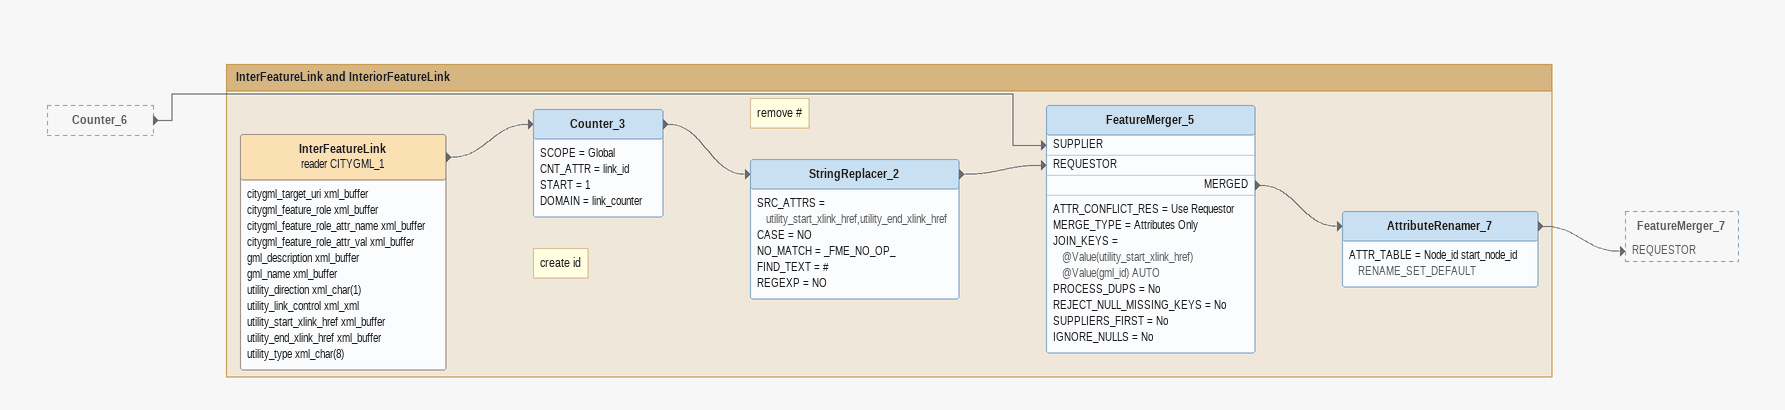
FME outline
Counter_6 [outside]
    -> FeatureMerger_5 [SUPPLIER]

Bookmark: InterFeatureLink and InteriorFeatureLink
InterFeatureLink (reader CITYGML_1)
    attributes: citygml_target_uri xml_buffer, citygml_feature_role xml_buffer, citygml_feature_role_attr_name xml_buffer, citygml_feature_role_attr_val xml_buffer, gml_description xml_buffer, gml_name xml_buffer, utility_direction xml_char(1), utility_link_control xml_xml, utility_start_xlink_href xml_buffer, utility_end_xlink_href xml_buffer, utility_type xml_char(8)
    -> Counter_3
Note: create id
Counter_3
    SCOPE = Global
    CNT_ATTR = link_id
    START = 1
    DOMAIN = link_counter
    -> StringReplacer_2
Note: remove #
StringReplacer_2
    SRC_ATTRS = utility_start_xlink_href,utility_end_xlink_href
    CASE = NO
    NO_MATCH = _FME_NO_OP_
    FIND_TEXT = #
    REGEXP = NO
    -> FeatureMerger_5 [REQUESTOR]
FeatureMerger_5
    ATTR_CONFLICT_RES = Use Requestor
    MERGE_TYPE = Attributes Only
    JOIN_KEYS = @Value(utility_start_xlink_href) @Value(gml_id) AUTO
    PROCESS_DUPS = No
    REJECT_NULL_MISSING_KEYS = No
    SUPPLIERS_FIRST = No
    IGNORE_NULLS = No
    MERGED -> AttributeRenamer_7
AttributeRenamer_7
    ATTR_TABLE = Node_id start_node_id RENAME_SET_DEFAULT
    -> FeatureMerger_7 [REQUESTOR]
